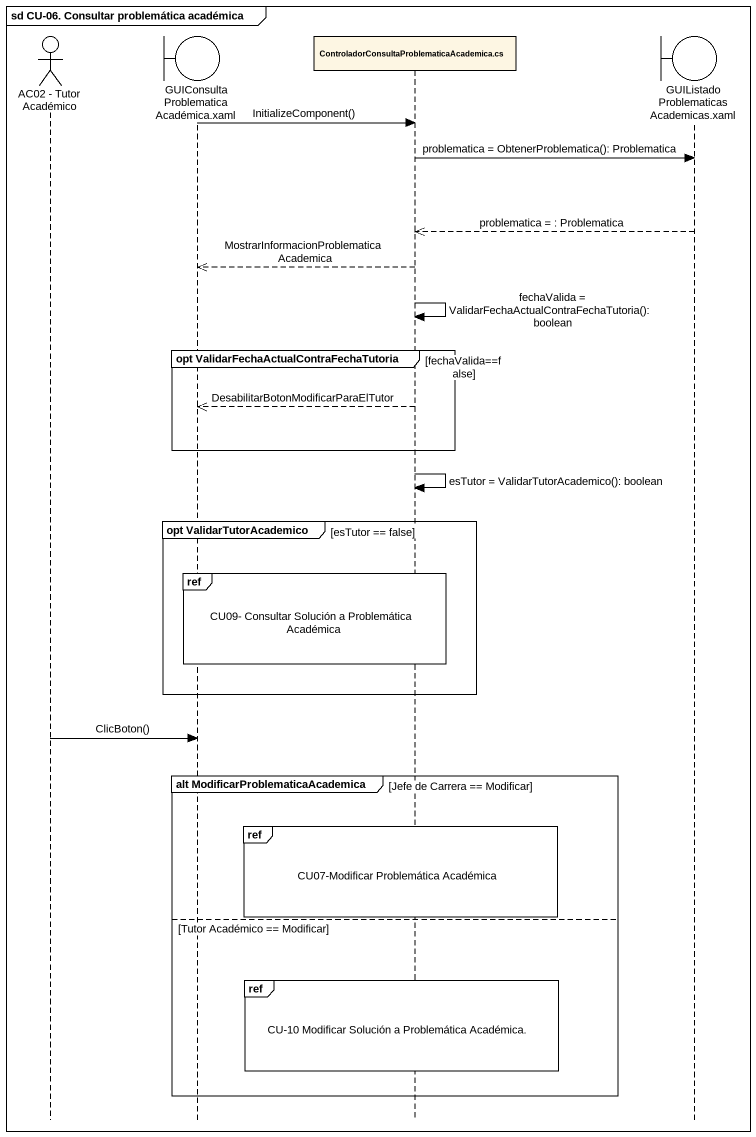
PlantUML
@startuml
mainframe sd CU-06. Consultar problemática académica
hide footbox
actor "AC02 - Tutor Académico" as AC02_Tutor_Académico
boundary "GUIConsultaProblematicaAcadémica.xaml" as GUIConsultaProblematicaAcadé
participant "ControladorConsultaProblematicaAcademica.cs" as ControladorConsultaProblemat
boundary "GUIListadoProblematicasAcademicas.xaml" as GUIListadoProblematicasAcade

GUIConsultaProblematicaAcadé -> ControladorConsultaProblemat : InitializeComponent()
ControladorConsultaProblemat -> GUIListadoProblematicasAcade : problematica = ObtenerProblematica(): Problematica
GUIListadoProblematicasAcade -->> ControladorConsultaProblemat : problematica = : Problematica
ControladorConsultaProblemat -->> GUIConsultaProblematicaAcadé : MostrarInformacionProblematicaAcademica
ControladorConsultaProblemat -> ControladorConsultaProblemat : fechaValida = ValidarFechaActualContraFechaTutoria(): boolean
group opt ValidarFechaActualContraFechaTutoria [fechaValida==false]
  ControladorConsultaProblemat -->> GUIConsultaProblematicaAcadé : DesabilitarBotonModificarParaElTutor
end
ControladorConsultaProblemat -> ControladorConsultaProblemat : esTutor = ValidarTutorAcademico(): boolean
group opt ValidarTutorAcademico [esTutor == false]
  ref over GUIConsultaProblematicaAcadé, ControladorConsultaProblemat : CU09- Consultar Solución a Problemática Académica
end
AC02_Tutor_Académico -> GUIConsultaProblematicaAcadé : ClicBoton()
group alt ModificarProblematicaAcademica [Jefe de Carrera == Modificar]
  ref over ControladorConsultaProblemat : CU07-Modificar Problemática Académica
else Tutor Académico == Modificar
  ref over ControladorConsultaProblemat : CU-10 Modificar Solución a Problemática Académica.
end
@enduml
